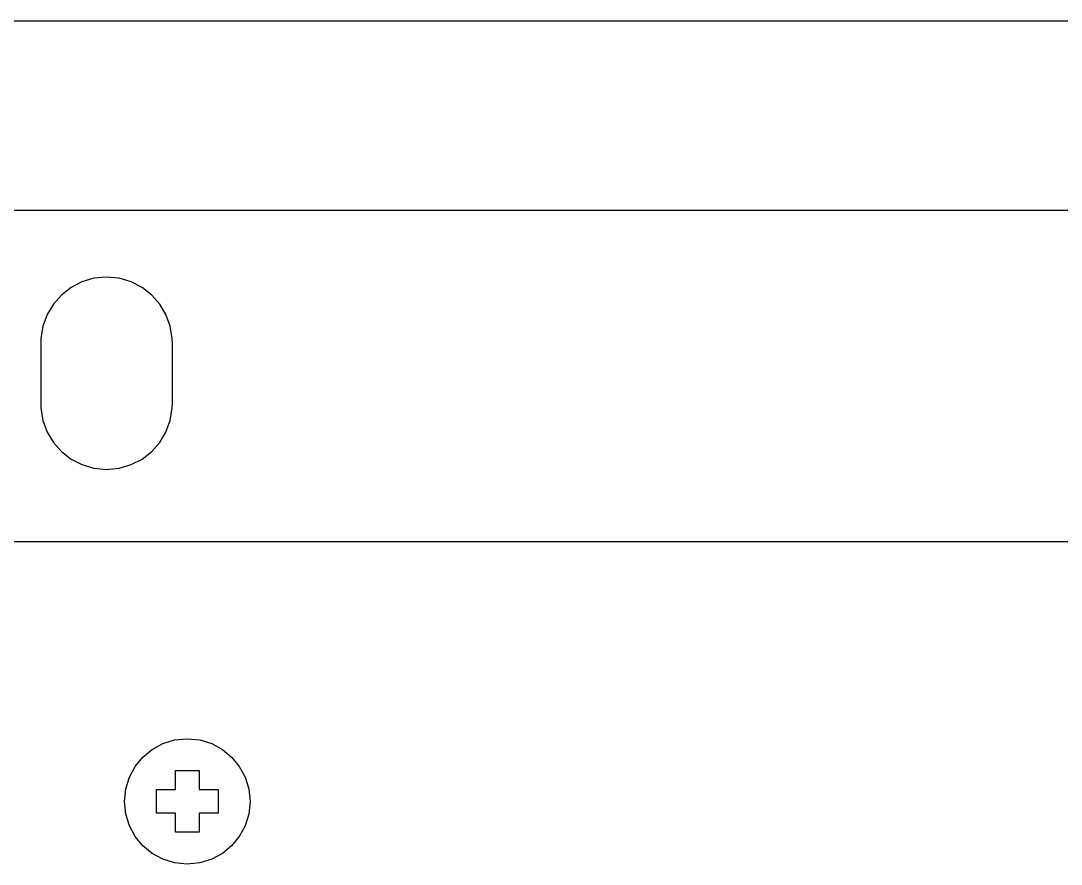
# Model space of a CAD drawing. Extents: x 1 to 47.7, y 0.2 to 35.
# Drawn here: x 18.641 to 20.837, y 19.045 to 20.825 of the extents above; entities that cross this region are included whole.
import ezdxf

# ---------------------------------------------------------------- set-up
doc = ezdxf.new("R2010")
doc.units = 0
doc.header["$MEASUREMENT"] = 0
for name, color, linetype in [('3_1__VERTICAL_RACK_MOUNT__', 7, 'CONTINUOUS'), ('3_2__VERTICAL_PANEL_MOUNT_', 7, 'CONTINUOUS'), ('8_0_____DWG', 7, 'CONTINUOUS')]:
    doc.layers.add(name, color=color, linetype=linetype)

msp = doc.modelspace()

# ---------------------------------------------------------------- linework, layer by layer
at = {"layer": '3_1__VERTICAL_RACK_MOUNT__'}
for points in [[(18.5538, 20.425), (18.6513, 20.425), (18.7526, 20.425), (18.8574, 20.425), (18.9657, 20.425), (19.0772, 20.425), (19.1918, 20.425), (19.3094, 20.425), (19.4298, 20.425), (19.5527, 20.425), (19.6782, 20.425), (19.806, 20.425), (19.9359, 20.425), (20.0678, 20.425), (20.2016, 20.425), (20.3371, 20.425), (20.474, 20.425), (20.6124, 20.425), (20.7519, 20.425), (21.034, 20.425)], [(20.9145, 19.725), (20.7206, 19.725), (20.5286, 19.725), (20.4335, 19.725), (20.339, 19.725), (20.2451, 19.725), (20.152, 19.725), (20.0597, 19.725), (19.9682, 19.725), (19.8776, 19.725), (19.7878, 19.725), (19.6991, 19.725), (19.6113, 19.725), (19.5247, 19.725), (19.4391, 19.725), (19.3547, 19.725), (19.2715, 19.725), (19.1895, 19.725), (19.1089, 19.725), (19.0296, 19.725), (18.9517, 19.725), (18.8753, 19.725), (18.8003, 19.725), (18.7269, 19.725), (18.6551, 19.725), (18.5849, 19.725)], [(20.9163, 19.725), (20.6269, 19.725), (20.4839, 19.725), (20.3422, 19.725), (20.2021, 19.725), (20.0636, 19.725), (19.927, 19.725), (19.7924, 19.725), (19.6599, 19.725), (19.5298, 19.725), (19.4022, 19.725), (19.2772, 19.725), (19.1551, 19.725), (19.0359, 19.725), (18.9199, 19.725), (18.8072, 19.725), (18.6979, 19.725), (18.5923, 19.725)]]:
    msp.add_lwpolyline(points, dxfattribs=at)
msp.add_lwpolyline([(18.8221, 20.284), (18.7952, 20.2814), (18.77, 20.2739), (18.7471, 20.262), (18.7269, 20.2462), (18.7099, 20.2271), (18.6967, 20.205), (18.6877, 20.1805), (18.6834, 20.1541), (18.6831, 20.1427), (18.6831, 20.1317), (18.6831, 20.1141), (18.6831, 20.0924), (18.6831, 20.0695), (18.6831, 20.0479), (18.6831, 20.0303), (18.6831, 20.0193), (18.6834, 20.0078), (18.6877, 19.9814), (18.6967, 19.957), (18.7099, 19.9349), (18.7269, 19.9157), (18.7471, 19.9), (18.77, 19.8881), (18.7952, 19.8806), (18.8221, 19.878), (18.849, 19.8806), (18.8742, 19.8881), (18.8971, 19.9), (18.9173, 19.9157), (18.9343, 19.9349), (18.9475, 19.957), (18.9565, 19.9814), (18.9608, 20.0078), (18.9611, 20.0193), (18.9611, 20.0303), (18.9611, 20.0479), (18.9611, 20.0695), (18.9611, 20.0924), (18.9611, 20.1141), (18.9611, 20.1317), (18.9611, 20.1427), (18.9608, 20.1541), (18.9565, 20.1805), (18.9475, 20.205), (18.9343, 20.2271), (18.9173, 20.2462), (18.8971, 20.262), (18.8742, 20.2739), (18.849, 20.2814)], close=True, dxfattribs=at)
at = {"layer": '3_2__VERTICAL_PANEL_MOUNT_'}
msp.add_lwpolyline([(18.5847, 20.825), (18.6772, 20.825), (18.7713, 20.825), (18.867, 20.825), (18.9641, 20.825), (19.0626, 20.825), (19.1624, 20.825), (19.2636, 20.825), (19.366, 20.825), (19.4696, 20.825), (19.5743, 20.825), (19.6801, 20.825), (19.7869, 20.825), (19.8946, 20.825), (20.0033, 20.825), (20.1128, 20.825), (20.2231, 20.825), (20.3341, 20.825), (20.4458, 20.825), (20.5581, 20.825), (20.671, 20.825), (20.7844, 20.825), (21.0125, 20.825)], dxfattribs=at)
at = {"layer": '8_0_____DWG'}
msp.add_lwpolyline([(18.9924, 19.0447), (18.9657, 19.0474), (18.9409, 19.0551), (18.9183, 19.0673), (18.8987, 19.0835), (18.8826, 19.1031), (18.8704, 19.1256), (18.8626, 19.1505), (18.8599, 19.1772), (18.8626, 19.2038), (18.8704, 19.2287), (18.8826, 19.2512), (18.8987, 19.2708), (18.9183, 19.287), (18.9409, 19.2992), (18.9657, 19.3069), (18.9924, 19.3096), (19.0191, 19.3069), (19.044, 19.2992), (19.0665, 19.287), (19.0861, 19.2708), (19.1023, 19.2512), (19.1145, 19.2287), (19.1222, 19.2038), (19.1249, 19.1772), (19.1222, 19.1505), (19.1145, 19.1256), (19.1023, 19.1031), (19.0861, 19.0835), (19.0665, 19.0673), (19.044, 19.0551), (19.0191, 19.0474)], close=True, dxfattribs=at)
msp.add_lwpolyline([(19.0172, 19.2021), (19.0575, 19.2021), (19.0575, 19.1522), (19.0172, 19.1522), (19.0172, 19.112), (18.9673, 19.112), (18.9673, 19.1522), (18.9273, 19.1522), (18.9273, 19.2021), (18.9673, 19.2021), (18.9673, 19.2423), (19.0172, 19.2423), (19.0172, 19.2021)], dxfattribs=at)

doc.saveas('drawing.dxf')
